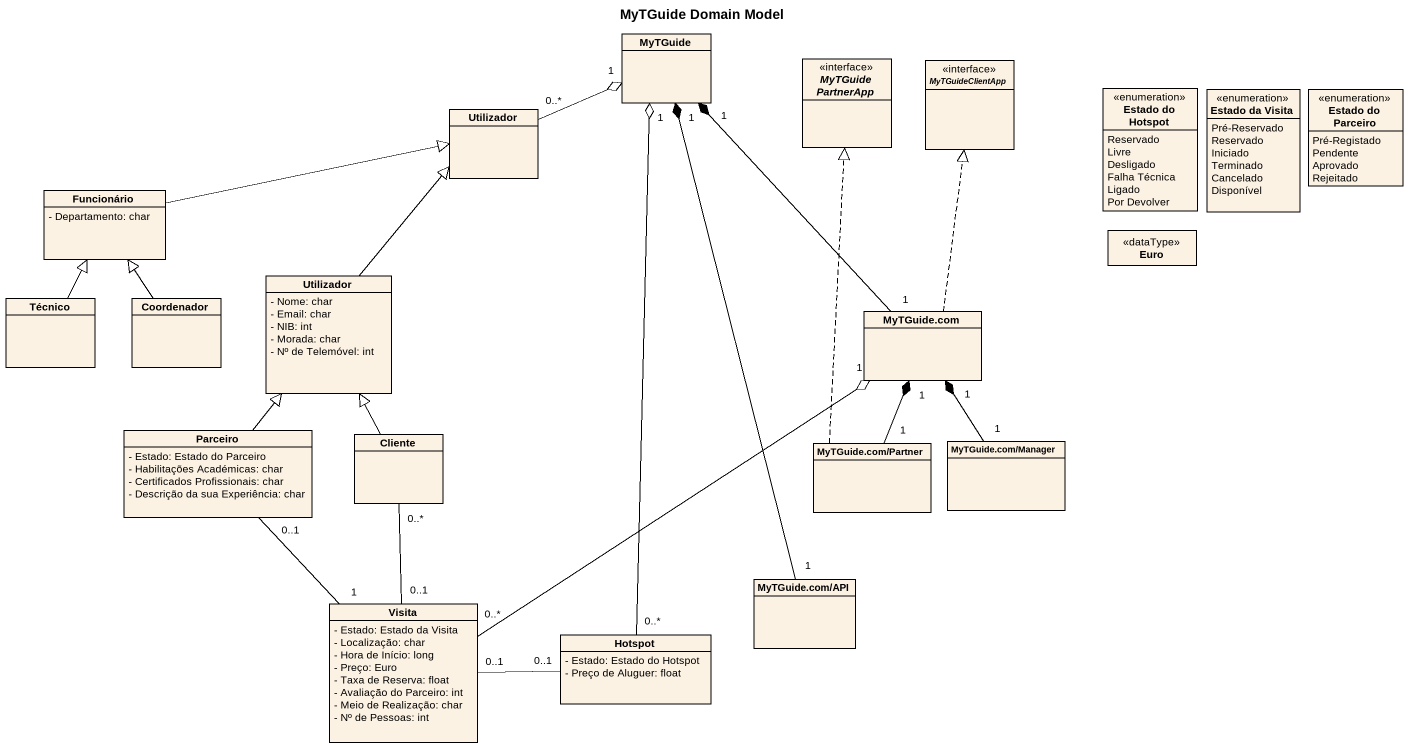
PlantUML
@startuml
title MyTGuide Domain Model
hide circle
hide empty members
skinparam classAttributeIconSize 0
class MyTGuide
interface MyTGuidePartnerApp
interface MyTGuideClientApp
enum "Estado do Hotspot" as Estado_do_Hotspot {
  Reservado
  Livre
  Desligado
  Falha Técnica
  Ligado
  Por Devolver
}
enum "Estado da Visita" as Estado_da_Visita {
  Pré-Reservado
  Reservado
  Iniciado
  Terminado
  Cancelado
  Disponível
}
enum "Estado do Parceiro" as Estado_do_Parceiro {
  Pré-Registado
  Pendente
  Aprovado
  Rejeitado
}
class Utilizador
class Funcionário {
  - Departamento: char
}
class Euro <<dataType>>
class Técnico
class Coordenador
class "Utilizador" as Utilizador_2 {
  - Nome: char
  - Email: char
  - NIB: int
  - Morada: char
  - Nº de Telemóvel: int
}
class "MyTGuide.com" as MyTGuide_com
class Parceiro {
  - Estado: Estado do Parceiro
  - Habilitações Académicas: char
  - Certificados Profissionais: char
  - Descrição da sua Experiência: char
}
class Cliente
class "MyTGuide.com/Partner" as MyTGuide_com_Partner
class "MyTGuide.com/Manager" as MyTGuide_com_Manager
class "MyTGuide.com/API" as MyTGuide_com_API
class Visita {
  - Estado: Estado da Visita
  - Localização: char
  - Hora de Início: long
  - Preço: Euro
  - Taxa de Reserva: float
  - Avaliação do Parceiro: int
  - Meio de Realização: char
  - Nº de Pessoas: int
}
class Hotspot {
  - Estado: Estado do Hotspot
  - Preço de Aluguer: float
}
Utilizador "0..*" -right-o "1" MyTGuide
Funcionário -right-|> Utilizador
Técnico -up-|> Funcionário
Coordenador -up-|> Funcionário
Utilizador_2 -up-|> Utilizador
MyTGuide_com "1" -up-* "1" MyTGuide
MyTGuide_com .up.|> MyTGuideClientApp
Parceiro -up-|> Utilizador_2
Cliente -up-|> Utilizador_2
MyTGuide_com_Partner .up.|> MyTGuidePartnerApp
MyTGuide_com_Partner "1" -up-* "1" MyTGuide_com
MyTGuide_com_Manager "1" -up-* "1" MyTGuide_com
MyTGuide_com_API "1" -up-* "1" MyTGuide
Visita "0..*" -up-o "1" MyTGuide_com
Visita "1" -up- "0..1" Parceiro
Visita "0..1" -up- "0..*" Cliente
Visita "0..1" -right- "0..1" Hotspot
Hotspot "0..*" -up-o "1" MyTGuide
@enduml
